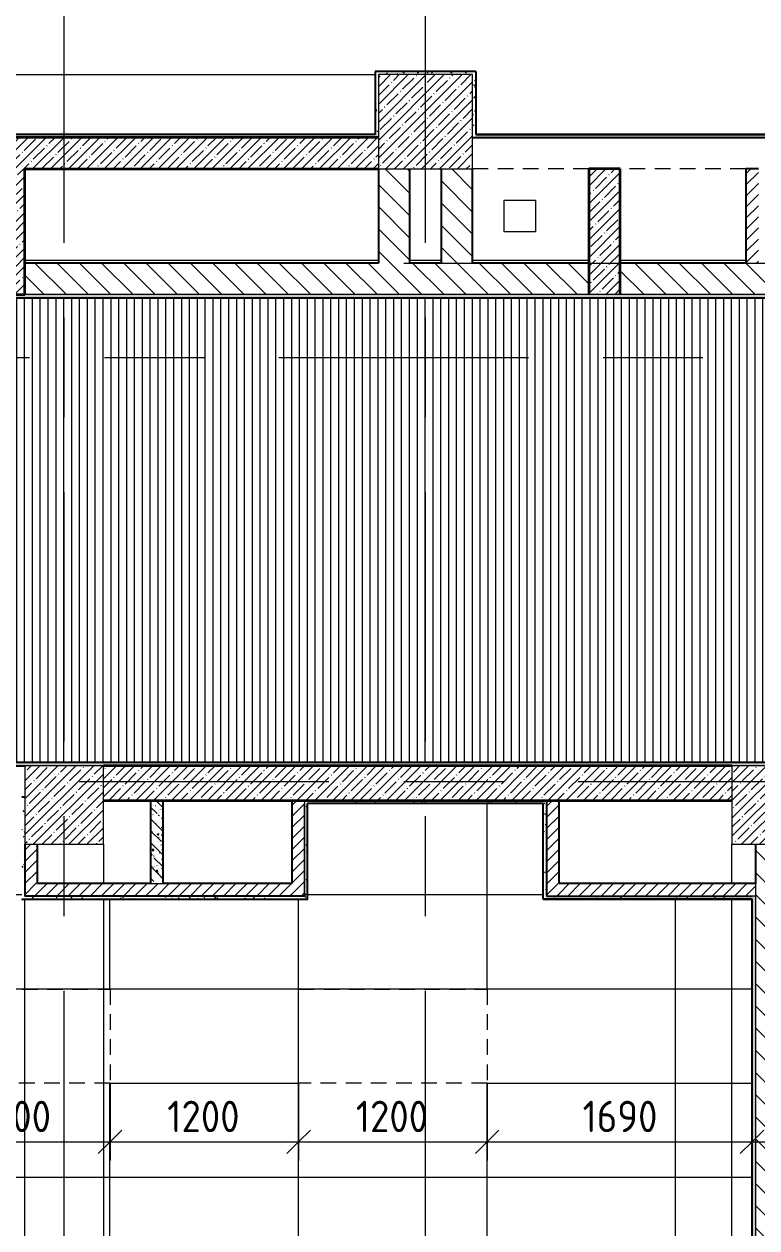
# Model space of a CAD drawing. Header units: millimetres. Extents: x 35146 to 234858, y -8553 to 29000.
# Drawn here: x 51905 to 56570, y 4958 to 12622 of the extents above; entities that cross this region are included whole.
import ezdxf

# ---------------------------------------------------------------- set-up
doc = ezdxf.new("R2010")
doc.units = ezdxf.units.MM
doc.linetypes.add('200_ШТРИХ__ш1_п0_6_', pattern=[160, 100, -60])
doc.linetypes.add('Осевая', pattern=[3175, 635, -476.25, 1587.5, -476.25])
for name, color, linetype, lineweight in [('A-ANNO-DIMS', 7, 'Continuous', 9), ('A-ANNO-DIMS-100', 7, 'Continuous', 9), ('A-CLNG', 7, 'Continuous', 9), ('A-CLNG-PATT', 7, 'Continuous', 9), ('A-DETL-MBND', 7, '200_ШТРИХ__ш1_п0_6_', 9), ('A-FLOR', 7, 'Continuous', 9), ('A-WALL', 7, 'Continuous', 9), ('I-WALL', 7, 'Continuous', 9), ('S-COLS', 7, 'Continuous', 9), ('Оси-2', 7, 'Осевая', 9)]:
    doc.layers.add(name, color=color, linetype=linetype, lineweight=lineweight)
for name, color, linetype, lineweight, true_color in [('A-WALL-1', 7, 'Continuous', 25, 0x3c3c3c), ('A-WALL-3', 7, 'Continuous', 35, 0x3c3c3c), ('A-WALL-FNSH-2', 7, 'Continuous', 13, 0x3c3c3c)]:
    doc.layers.add(name, color=color, linetype=linetype, lineweight=lineweight, true_color=true_color)
doc.styles.add('ISOCPEUR_1', font='isocpeur.ttf', dxfattribs={"width": 0.9, "height": 200})
doc.dimstyles.new('ISO-2_0_0_9К_Средний_округл2', dxfattribs={"dimscale": 304.8, "dimtxt": 199.196235, "dimasz": 0.492126, "dimexe": 0.393701, "dimexo": 0, "dimgap": 0, "dimtad": 1, "dimdec": 0, "dimrnd": 10, "dimzin": 0, "dimdsep": 46, "dimtxsty": 'ISOCPEUR_1', "dimblk1": 'OBLIQUE', "dimblk2": 'OBLIQUE', "dimsah": 1, "dimcen": 0.09, "dimdle": 0.393701, "dimazin": 0, "dimtfac": 1, "dimtdec": 4, "dimtix": 1, "dimtmove": 0, "dimatfit": 3, "dimfxl": 1, "dimtvp": 1, "dimtolj": 1, "dimtzin": 0, "dimarcsym": 2})
pattern_1 = [(45, (0, 0), (-35.35534, 35.35534), [])]
pattern_2 = [(135, (0, 0), (-70.71068, -70.71068), [])]
pattern_3 = [(45, (0, 0), (-57.02463, 57.02463), []), (45, (57.025, 0), (-57.02463, 57.02463), [100.806, -20.161, 3.353, -16.808])]
pattern_4 = [(0, (0, 0), (121.92, 30.48), [10.058, -81.382, 10.058, -81.382, -487.68]), (0, (0, 0), (121.92, 30.48), [-182.88, 10.058, -172.822, 10.058, -81.382, -213.36]), (0, (0, 0), (121.92, 30.48), [-457.2, 10.058, -50.902, 10.058, -142.342]), (120, (45.72, 15.24), (-87.356454, 90.345817), [10.058, -81.382, 10.058, -81.382, -487.68]), (120, (45.72, 15.24), (-87.356454, 90.345817), [-182.88, 10.058, -172.822, 10.058, -81.382, -213.36]), (120, (45.72, 15.24), (-87.356454, 90.345817), [-457.2, 10.058, -50.902, 10.058, -142.342]), (240, (60.96, 76.2), (-34.563546, -120.825817), [10.058, -81.382, 10.058, -81.382, -487.68]), (240, (60.96, 76.2), (-34.563546, -120.825817), [-182.88, 10.058, -172.822, 10.058, -81.382, -213.36]), (240, (60.96, 76.2), (-34.563546, -120.825817), [-457.2, 10.058, -50.902, 10.058, -142.342])]
pattern_5 = [(180, (46451, 5279.5), (-7e-14, -600), []), (270, (46451, 5279.5), (1200, 7e-14), [])]

# ---------------------------------------------------------------- blocks, each defined once
blk = doc.blocks.new('BSC_Колонна _Прямоугольная - 500х500-V3-План потолков с обозначением видов отделки и геометрии 2 этажа в осях 12-23')
at = {"layer": 'S-COLS'}
h = blk.add_hatch(dxfattribs=at)
h.set_pattern_fill('FP_4', color=256, style=0, pattern_type=2)
h.set_pattern_definition([(45, (-52160, -7650), (-57.02463, 57.02463), []), (45, (-52102.975, -7650), (-57.02463, 57.02463), [100.806, -20.161, 3.353, -16.808])])
h.paths.add_polyline_path([(-250, -250), (250, -250), (250, 250), (-250, 250)])
for p, q in [((250, 250), (-250, 250)), ((-250, 250), (-250, -250)), ((250, -250), (250, 250)), ((-250, -250), (250, -250))]:
    blk.add_line(p, q, dxfattribs=at)
blk = doc.blocks.new('BSC_Колонна _Прямоугольная - 600х600-23205375-План потолков с обозначением видов отделки и геометрии 2 этажа в осях 12-23')
at = {"layer": 'S-COLS'}
h = blk.add_hatch(dxfattribs=at)
h.set_pattern_fill('FP_22', color=256, style=0, pattern_type=2)
h.set_pattern_definition([(45, (-54460, -12000), (-57.02463, 57.02463), []), (45, (-54402.975, -12000), (-57.02463, 57.02463), [100.806, -20.161, 3.353, -16.808])])
h.paths.add_polyline_path([(-300, -300), (300, -300), (300, 300), (-300, 300)])
for p, q in [((300, 300), (-300, 300)), ((-300, 300), (-300, -300)), ((300, -300), (300, 300)), ((-300, -300), (300, -300))]:
    blk.add_line(p, q, dxfattribs=at)
blk = doc.blocks.new('BSC_Колонна _Прямоугольная - 500х500-V17-План потолков с обозначением видов отделки и геометрии 2 этажа в осях 12-23')
at = {"layer": 'S-COLS'}
h = blk.add_hatch(dxfattribs=at)
h.set_pattern_fill('FP_26', color=256, style=0, pattern_type=2)
h.set_pattern_definition([(45, (-56660, -7650), (-57.02463, 57.02463), []), (45, (-56602.975, -7650), (-57.02463, 57.02463), [100.806, -20.161, 3.353, -16.808])])
h.paths.add_polyline_path([(-250, -250), (250, -250), (250, 250), (-250, 250)])
for p, q in [((250, 250), (-250, 250)), ((-250, 250), (-250, -250)), ((250, -250), (250, 250)), ((-250, -250), (250, -250))]:
    blk.add_line(p, q, dxfattribs=at)
blk = doc.blocks.new('DIMBLOCK80-План потолков с обозначением видов отделки и геометрии 2 этажа в осях 12-23')
at = {"layer": 'A-ANNO-DIMS-100'}
for p, q in [((51252.4, 5878.9), (51252.4, 5386.3)), ((51252.4, 5506.3), (51252.4, 5878.9)), ((52452.4, 5878.9), (52452.4, 5386.3)), ((52452.4, 5506.3), (52452.4, 5878.9)), ((51252.4, 5506.3), (52452.4, 5506.3))]:
    blk.add_line(p, q, dxfattribs=at)
at = {"layer": 'A-ANNO-DIMS-100', "lineweight": 20}
for p, q in [((51252.4, 5506.3), (51327.4, 5581.3)), ((52452.4, 5506.3), (52527.4, 5581.3)), ((51252.4, 5506.3), (51177.4, 5431.3)), ((52452.4, 5506.3), (52377.4, 5431.3))]:
    blk.add_line(p, q, dxfattribs=at)
at = {"layer": 'A-ANNO-DIMS-100', "color": 0, "insert": (51616.8, 5767.6), "char_height": 200, "width": 565.411, "attachment_point": 1, "line_spacing_factor": 1.149209, "style": 'ISOCPEUR_1'}
blk.add_mtext('1200', dxfattribs=at)
blk = doc.blocks.new('_Oblique')
at = {"color": 0, "linetype": 'ByBlock', "lineweight": -2}
blk.add_line((-0.5, -0.5), (0.5, 0.5), dxfattribs=at)
blk = doc.blocks.new('DIMBLOCK81-План потолков с обозначением видов отделки и геометрии 2 этажа в осях 12-23')
at = {"layer": 'A-ANNO-DIMS-100'}
for p, q in [((52452.4, 5878.9), (52452.4, 5386.3)), ((52452.4, 5506.3), (52452.4, 5878.9)), ((53652.4, 5878.9), (53652.4, 5386.3)), ((53652.4, 5506.3), (53652.4, 5878.9)), ((52452.4, 5506.3), (53652.4, 5506.3))]:
    blk.add_line(p, q, dxfattribs=at)
at = {"layer": 'A-ANNO-DIMS-100', "lineweight": 20}
for p, q in [((52452.4, 5506.3), (52527.4, 5581.3)), ((53652.4, 5506.3), (53727.4, 5581.3)), ((52452.4, 5506.3), (52377.4, 5431.3)), ((53652.4, 5506.3), (53577.4, 5431.3))]:
    blk.add_line(p, q, dxfattribs=at)
at = {"layer": 'A-ANNO-DIMS-100', "color": 0, "insert": (52816.8, 5767.6), "char_height": 200, "width": 565.411, "attachment_point": 1, "line_spacing_factor": 1.149209, "style": 'ISOCPEUR_1'}
blk.add_mtext('1200', dxfattribs=at)
blk = doc.blocks.new('DIMBLOCK82-План потолков с обозначением видов отделки и геометрии 2 этажа в осях 12-23')
at = {"layer": 'A-ANNO-DIMS-100'}
for p, q in [((53652.4, 5878.9), (53652.4, 5386.3)), ((53652.4, 5506.3), (53652.4, 5878.9)), ((54852.4, 5878.9), (54852.4, 5386.3)), ((54852.4, 5506.3), (54852.4, 5878.9)), ((53652.4, 5506.3), (54852.4, 5506.3))]:
    blk.add_line(p, q, dxfattribs=at)
at = {"layer": 'A-ANNO-DIMS-100', "lineweight": 20}
for p, q in [((53652.4, 5506.3), (53727.4, 5581.3)), ((54852.4, 5506.3), (54927.4, 5581.3)), ((53652.4, 5506.3), (53577.4, 5431.3)), ((54852.4, 5506.3), (54777.4, 5431.3))]:
    blk.add_line(p, q, dxfattribs=at)
at = {"layer": 'A-ANNO-DIMS-100', "color": 0, "insert": (54016.8, 5767.6), "char_height": 200, "width": 565.411, "attachment_point": 1, "line_spacing_factor": 1.149209, "style": 'ISOCPEUR_1'}
blk.add_mtext('1200', dxfattribs=at)
blk = doc.blocks.new('DIMBLOCK83-План потолков с обозначением видов отделки и геометрии 2 этажа в осях 12-23')
at = {"layer": 'A-ANNO-DIMS-100'}
for p, q in [((54852.4, 5878.9), (54852.4, 5386.3)), ((54852.4, 5506.3), (54852.4, 5878.9)), ((56539, 5612.3), (56539, 5386.3)), ((56539, 5506.3), (56539, 5612.3)), ((54852.4, 5506.3), (56659, 5506.3))]:
    blk.add_line(p, q, dxfattribs=at)
at = {"layer": 'A-ANNO-DIMS-100', "lineweight": 20}
for p, q in [((54852.4, 5506.3), (54927.4, 5581.3)), ((56539, 5506.3), (56614, 5581.3)), ((54852.4, 5506.3), (54777.4, 5431.3)), ((56539, 5506.3), (56464, 5431.3))]:
    blk.add_line(p, q, dxfattribs=at)
at = {"layer": 'A-ANNO-DIMS-100', "color": 0, "insert": (55460.1, 5767.6), "char_height": 200, "width": 565.411, "attachment_point": 1, "line_spacing_factor": 1.149209, "style": 'ISOCPEUR_1'}
blk.add_mtext('1690', dxfattribs=at)

msp = doc.modelspace()

# ---------------------------------------------------------------- hatches: boundary and pattern name
at = {"layer": 'A-CLNG-PATT'}
h = msp.add_hatch(dxfattribs=at)
h.set_pattern_fill('FP_46', color=256, style=0, pattern_type=2)
h.set_pattern_definition([(90, (72858.237, -5848.237), (-50, 3e-15), [])])
h.paths.add_polyline_path([(74729, 7921), (74729, 8301), (75459, 8301), (75459, 10879), (74015.2, 10879), (74015.2, 10868.5), (66296, 10868.5), (66296, 10880), (47239.7, 10879), (47239.7, 11679), (44781.7, 11679), (44781.7, 10879), (42401, 10879), (42401, 10209), (38761, 10209), (38761, 7921), (73481, 7921)])
at = {"layer": 'A-DETL-MBND'}
h = msp.add_hatch(dxfattribs=at)
h.set_pattern_fill('FP_54', color=256, style=0, pattern_type=2)
h.set_pattern_definition(pattern_5)
h.paths.add_polyline_path([(50026.3, 470), (51910, 470), (51910, 1078.9), (51252.4, 1078.9), (51252.4, 1678.9), (51910, 1678.9), (51910, 3478.9), (51252.4, 3478.9), (51252.4, 4078.9), (51910, 4078.9), (51910, 5878.9), (51252.4, 5878.9), (51252.4, 6478.9), (51910, 6478.9), (51910, 7050), (51890, 7050), (51890, 7680), (49177.1, 7680), (49251, 7660.2), (49115.8, 7623.9), (49115.7, 7680), (47930, 7679), (47930, 7380), (47650, 7379), (47650, 805), (48124.1, 805), (48124.1, 801), (48145.1, 801), (48145.1, 470), (48560.4, 470)])
h.paths.add_polyline_path([(55890, 470), (56410, 470), (56410, 7050), (55210, 7050), (55209, 7660), (53710, 7660), (53710, 7050), (52410, 7050), (52410, 6478.9), (52452.4, 6478.9), (52452.4, 5878.9), (52410, 5878.9), (52410, 4078.9), (52452.4, 4078.9), (52452.4, 3478.9), (52410, 3478.9), (52410, 1678.9), (52452.4, 1678.9), (52452.4, 1078.9), (52410, 1078.9), (52410, 475), (52760, 475), (52760, 470), (52958.2, 470)])
h.paths.add_polyline_path([(54852.4, 1078.9), (53652.4, 1078.9), (53652.4, 1678.9), (54852.4, 1678.9), (54852.4, 1491.5)])
h.paths.add_polyline_path([(50026.3, 1078.9), (48852.4, 1078.9), (48852.4, 1678.9), (50052.4, 1678.9), (50052.4, 1078.9)])
h.paths.add_polyline_path([(54852.4, 3478.9), (53652.4, 3478.9), (53652.4, 4078.9), (54852.4, 4078.9)])
h.paths.add_polyline_path([(50026.3, 3478.9), (48852.4, 3478.9), (48852.4, 4078.9), (50052.4, 4078.9), (50052.4, 3478.9)])
h.paths.add_polyline_path([(53652.4, 5878.9), (53652.4, 6478.9), (54852.4, 6478.9), (54852.4, 5878.9)])
h.paths.add_polyline_path([(50052.4, 5878.9), (48852.4, 5878.9), (48852.4, 6478.9), (50052.4, 6478.9), (50052.4, 6124.1)])
h.paths.add_polyline_path([(48851.2, 7260), (48814.9, 7395.2), (48887.4, 7395.3)])
h = msp.add_hatch(dxfattribs=at)
h.set_pattern_fill('FP_54', color=256, style=0, pattern_type=2)
h.set_pattern_definition(pattern_5)
h.paths.add_polyline_path([(52410, 475), (52410, 1078.9), (51910, 1078.9), (51910, 475), (52404.6, 475)])
h.paths.add_polyline_path([(56526.1, 475), (56540, 475), (56539, 7050), (56410, 7050), (56410, 475), (56516.3, 475)])
h.paths.add_polyline_path([(52318.7, 1678.9), (52410, 1678.9), (52410, 3478.9), (51910, 3478.9), (51910, 1678.9)])
h.paths.add_polyline_path([(52410, 4078.9), (52410, 5878.9), (51910, 5878.9), (51910, 4078.9), (52147.2, 4078.9)])
h.paths.add_polyline_path([(51910, 6478.9), (52410, 6478.9), (52410, 7050), (51910, 7050), (51910, 7029.7)])
at = {"layer": 'I-WALL'}
h = msp.add_hatch(dxfattribs=at)
h.set_pattern_fill('FP_45', color=256, style=0, pattern_type=2)
h.set_pattern_definition(pattern_4)
h.paths.add_polyline_path([(54140, 11920), (54160, 11920), (54160, 12320), (54140, 12320), (54140, 12300)])
h = msp.add_hatch(dxfattribs=at)
h.set_pattern_fill('FP_45', color=256, style=0, pattern_type=2)
h.set_pattern_definition(pattern_4)
h.paths.add_polyline_path([(54780, 12300), (54780, 12320), (54160, 12320), (54160, 12300), (54760, 12300)])
h = msp.add_hatch(dxfattribs=at)
h.set_pattern_fill('FP_45', color=256, style=0, pattern_type=2)
h.set_pattern_definition(pattern_4)
h.paths.add_polyline_path([(54780, 11900), (54780, 12300), (54760, 12300), (54760, 11900)])
h = msp.add_hatch(dxfattribs=at)
h.set_pattern_fill('FP_45', color=256, style=0, pattern_type=2)
h.set_pattern_definition(pattern_4)
h.paths.add_polyline_path([(52958.2, 11900), (54160, 11900), (54160, 11920), (48780, 11920), (48780, 11900), (50026.3, 11900)])
h = msp.add_hatch(dxfattribs=at)
h.set_pattern_fill('FP_17', color=256, style=0, pattern_type=2)
h.set_pattern_definition(pattern_3)
h.paths.add_polyline_path([(51910, 10900), (51910, 11900), (51710, 11900), (51710, 10900)])
h = msp.add_hatch(dxfattribs=at)
h.set_pattern_fill('FP_17', color=256, style=0, pattern_type=2)
h.set_pattern_definition(pattern_3)
h.paths.add_polyline_path([(52958.2, 11700), (54160, 11700), (54160, 11900), (51910, 11900), (51910, 11700)])
h = msp.add_hatch(dxfattribs=at)
h.set_pattern_fill('FP_45', color=256, style=0, pattern_type=2)
h.set_pattern_definition(pattern_4)
h.paths.add_polyline_path([(54780, 11900), (60160, 11900), (60160, 11920), (54780, 11920), (54780, 11914.7)])
h = msp.add_hatch(dxfattribs=at)
h.set_pattern_fill('FP_19', color=256, style=0, pattern_type=2)
h.set_pattern_definition(pattern_2)
h.paths.add_polyline_path([(54360, 11100), (54360, 11700), (54160, 11700), (54160, 11100)])
h = msp.add_hatch(dxfattribs=at)
h.set_pattern_fill('FP_19', color=256, style=0, pattern_type=2)
h.set_pattern_definition(pattern_2)
h.paths.add_polyline_path([(54760, 11100), (54760, 11700), (54560, 11700), (54560, 11100)])
h = msp.add_hatch(dxfattribs=at)
h.set_pattern_fill('FP_17', color=256, style=0, pattern_type=2)
h.set_pattern_definition(pattern_3)
h.paths.add_polyline_path([(55700, 10900), (55700, 11700), (55500, 11700), (55500, 10900)])
h = msp.add_hatch(dxfattribs=at)
h.set_pattern_fill('FP_21', color=256, style=0, pattern_type=2)
h.set_pattern_definition(pattern_1)
h.paths.add_polyline_path([(56499.2, 11100), (56579.2, 11100), (56579.2, 11700), (56499.2, 11700)])
h = msp.add_hatch(dxfattribs=at)
h.set_pattern_fill('FP_19', color=256, style=0, pattern_type=2)
h.set_pattern_definition(pattern_2)
h.paths.add_polyline_path([(61160, 10900), (61160, 11100), (59340, 11100), (59340, 10900), (61020.7, 10900)])
h.paths.add_polyline_path([(58821.8, 10900), (59140, 10900), (59140, 11100), (55700, 11100), (55700, 10900), (55890, 10900)])
h.paths.add_polyline_path([(51910, 10900), (55500, 10900), (55500, 11100), (51910, 11100)])
h.paths.add_polyline_path([(51710, 10900), (51710, 11100), (47260.7, 11100), (47260.7, 10900), (50026.3, 10900)])
h = msp.add_hatch(dxfattribs=at)
h.set_pattern_fill('FP_45', color=256, style=0, pattern_type=2)
h.set_pattern_definition(pattern_4)
h.paths.add_polyline_path([(61360, 10880), (61360, 10900), (47240.7, 10900), (47240.7, 10880), (61020.7, 10880)])
h = msp.add_hatch(dxfattribs=at)
h.set_pattern_fill('FP_45', color=256, style=0, pattern_type=2)
h.set_pattern_definition(pattern_4)
h.paths.add_polyline_path([(74750, 7900), (74750, 7920), (38742.7, 7919.5), (38742.7, 7900), (73481, 7900)])
h = msp.add_hatch(dxfattribs=at)
h.set_pattern_fill('FP_17', color=256, style=0, pattern_type=2)
h.set_pattern_definition(pattern_3)
h.paths.add_polyline_path([(54424.1, 7680), (56410, 7680), (56410, 7900), (52410, 7900), (52410, 7680), (53690, 7680)])
h = msp.add_hatch(dxfattribs=at)
h.set_pattern_fill('FP_45', color=256, style=0, pattern_type=2)
h.set_pattern_definition(pattern_4)
h.paths.add_polyline_path([(51890, 7070), (51910, 7070), (51910, 7700), (51890, 7700), (51890, 7400)])
h = msp.add_hatch(dxfattribs=at)
h.set_pattern_fill('FP_24', color=256, style=0, pattern_type=2)
h.set_pattern_definition([(135, (0, 0), (-75.43415, -75.43415), [106.68, -17.78, 3.556, -17.78]), (135, (0, 75.39), (-75.43415, -75.43415), []), (50, (0, 0), (127.52922, -11.15758), [13.335, -146.685]), (355, (0, 0), (-24.66966, 133.74002), [10.668, -117.348]), (100.451, (10.63, -0.93), (102.85973, 122.58178), [11.333, -124.663]), (46.184, (0, 35.56), (189.75516, -29.43036), [20.002, -220.027]), (96.636, (15.81, 33.1), (166.1822, 173.1996), [17, -186.995]), (351.184, (0, 35.56), (166.1839, 173.1976), [16.002, -176.022]), (21, (17.78, 26.67), (106.13027, -71.58603), [13.335, -146.685]), (326, (17.78, 26.67), (43.26188, 128.93175), [10.668, -117.348]), (71.451, (26.62, 20.7), (149.39198, 57.34505), [11.333, -124.663]), (37.5, (0, 0), (2.16223, 59.188357), [3.353, -112.573, 3.353, -115.773, -117.793]), (37.5, (0, 0), (2.16223, 59.188357), [-235.052, 3.353, -114.44]), (7.5, (0, 0), (46.77386, 70.12615), [3.353, -64.567, 3.353, -109.906, -44.894]), (7.5, (0, 0), (46.77386, 70.12615), [-181.178, 3.353, -41.542]), (327.5, (-39.65, 0), (94.91367, -4.010093), [3.353, -41.097, 3.353, -135.331, -184.023]), (327.5, (-39.65, 0), (94.91367, -4.010093), [-183.134, 3.353, -180.67]), (317.5, (-57.43, 0), (103.69057, 17.79882), [3.353, -54.432, 3.353, -88.748, -130.683]), (317.5, (-57.43, 0), (103.69057, 17.79882), [-149.885, 3.353, -127.33])])
h.paths.add_polyline_path([(52790, 7150), (52790, 7680), (52710, 7680), (52710, 7150)])
h = msp.add_hatch(dxfattribs=at)
h.set_pattern_fill('FP_21', color=256, style=0, pattern_type=2)
h.set_pattern_definition(pattern_1)
h.paths.add_polyline_path([(53610, 7070), (53690, 7070), (53690, 7680), (53610, 7680), (53610, 7150)])
h = msp.add_hatch(dxfattribs=at)
h.set_pattern_fill('FP_45', color=256, style=0, pattern_type=2)
h.set_pattern_definition(pattern_4)
h.paths.add_polyline_path([(53690, 7660), (55210, 7660), (55210, 7680), (53690, 7680)])
h = msp.add_hatch(dxfattribs=at)
h.set_pattern_fill('FP_45', color=256, style=0, pattern_type=2)
h.set_pattern_definition(pattern_4)
h.paths.add_polyline_path([(55230, 7070), (55230, 7680), (55210, 7680), (55210, 7070)])
h = msp.add_hatch(dxfattribs=at)
h.set_pattern_fill('FP_21', color=256, style=0, pattern_type=2)
h.set_pattern_definition(pattern_1)
h.paths.add_polyline_path([(55310, 7070), (55310, 7680), (55230, 7680), (55230, 7070)])
h = msp.add_hatch(dxfattribs=at)
h.set_pattern_fill('FP_45', color=256, style=0, pattern_type=2)
h.set_pattern_definition(pattern_4)
h.paths.add_polyline_path([(53710, 7050), (53710, 7660), (53690, 7660), (53690, 7050)])
h = msp.add_hatch(dxfattribs=at)
h.set_pattern_fill('FP_21', color=256, style=0, pattern_type=2)
h.set_pattern_definition(pattern_1)
h.paths.add_polyline_path([(51910, 7150), (51990, 7150), (51990, 7400), (51910, 7400)])
h = msp.add_hatch(dxfattribs=at)
h.set_pattern_fill('FP_19', color=256, style=0, pattern_type=2)
h.set_pattern_definition(pattern_2)
h.paths.add_polyline_path([(56760, 425), (56760, 7400), (56560, 7400), (56560, 425), (56622.9, 425)])
h = msp.add_hatch(dxfattribs=at)
h.set_pattern_fill('FP_21', color=256, style=0, pattern_type=2)
h.set_pattern_definition(pattern_1)
h.paths.add_polyline_path([(52958.2, 7070), (53610, 7070), (53610, 7150), (51910, 7150), (51910, 7070)])
h = msp.add_hatch(dxfattribs=at)
h.set_pattern_fill('FP_21', color=256, style=0, pattern_type=2)
h.set_pattern_definition(pattern_1)
h.paths.add_polyline_path([(55890, 7070), (56258.5, 7070), (56258.5, 7150), (55310, 7150), (55310, 7070)])
h = msp.add_hatch(dxfattribs=at)
h.set_pattern_fill('FP_21', color=256, style=0, pattern_type=2)
h.set_pattern_definition(pattern_1)
h.paths.add_polyline_path([(56560, 7070), (56560, 7150), (56258.5, 7150), (56258.5, 7070), (56540, 7070)])
h = msp.add_hatch(dxfattribs=at)
h.set_pattern_fill('FP_45', color=256, style=0, pattern_type=2)
h.set_pattern_definition(pattern_4)
h.paths.add_polyline_path([(52958.2, 7050), (53690, 7050), (53690, 7070), (51890, 7070), (51890, 7050)])
h = msp.add_hatch(dxfattribs=at)
h.set_pattern_fill('FP_45', color=256, style=0, pattern_type=2)
h.set_pattern_definition(pattern_4)
h.paths.add_polyline_path([(55210, 7050), (56540, 7050), (56540, 7070), (55210, 7070)])
h = msp.add_hatch(dxfattribs=at)
h.set_pattern_fill('FP_45', color=256, style=0, pattern_type=2)
h.set_pattern_definition(pattern_4)
h.paths.add_polyline_path([(56540, 470), (56560, 470), (56560, 7070), (56540, 7070), (56540, 471)])

# ---------------------------------------------------------------- linework, layer by layer
at = {"layer": 'A-CLNG'}
for p, q in [((61295.2, 10879), (47239.7, 10879)), ((38761, 7921), (74729, 7921))]:
    msp.add_line(p, q, dxfattribs=at)
at = {"layer": 'A-DETL-MBND'}
for p, q in [((55500, 11700), (54760, 11700)), ((56499.2, 11700), (55700, 11700)), ((61380, 10879), (47239.7, 10879)), ((38761, 7921), (74729, 7921)), ((51252.4, 6478.9), (52452.4, 6478.9)), ((52452.4, 6478.9), (52452.4, 5878.9)), ((53652.4, 5878.9), (53652.4, 6478.9)), ((53652.4, 6478.9), (54852.4, 6478.9)), ((54852.4, 6478.9), (54852.4, 5878.9)), ((52452.4, 5878.9), (51252.4, 5878.9)), ((54852.4, 5878.9), (53652.4, 5878.9))]:
    msp.add_line(p, q, dxfattribs=at)
at = {"layer": 'A-FLOR'}
for p, q in [((48780, 12300), (54140, 12300)), ((54960, 11500), (55160, 11500)), ((54960, 11300), (54960, 11500)), ((55160, 11500), (55160, 11300)), ((55160, 11300), (54960, 11300)), ((51910, 11120), (54160, 11120)), ((54360, 11120), (54560, 11120)), ((54760, 11120), (55500, 11120)), ((55700, 11120), (56499.2, 11120)), ((51990, 7400), (52410, 7400)), ((52410, 7400), (52410, 7150)), ((56410, 7150), (56410, 7400)), ((56410, 7400), (56560, 7400)), ((51910, 475), (51910, 7050)), ((52410, 7050), (52410, 475)), ((56410, 475), (56410, 7050))]:
    msp.add_line(p, q, dxfattribs=at)
at = {"layer": 'A-WALL'}
for p, q in [((56499.2, 11100), (56579.2, 11100)), ((61160, 10900), (51910, 10900)), ((53690, 7680), (53690, 7070)), ((53690, 7070), (53690, 7660)), ((53710, 7659), (53711, 7659)), ((55209, 7659), (55209, 7660)), ((52710, 7150), (52790, 7150)), ((56560, 7150), (56560, 425)), ((56560, 7070), (56540, 7070))]:
    msp.add_line(p, q, dxfattribs=at)
at = {"layer": 'A-WALL-1'}
for p, q in [((54140, 12320), (54140, 11920)), ((54780, 12320), (54140, 12320)), ((54780, 12320), (54780, 11920)), ((54140, 11920), (48780, 11920)), ((54760, 11900), (60160, 11900)), ((54780, 11920), (60140, 11920)), ((54160, 11700), (54160, 11100)), ((54360, 11100), (54360, 11700)), ((54560, 11700), (54560, 11100)), ((54760, 11100), (54760, 11700)), ((56499.2, 11700), (56499.2, 11100)), ((56579.2, 11700), (56499.2, 11700)), ((54160, 11100), (51910, 11100)), ((54560, 11100), (54360, 11100)), ((55500, 11100), (54760, 11100)), ((56499.2, 11100), (55700, 11100)), ((47240.7, 10880), (61380, 10880)), ((74750, 7920), (38742.7, 7920)), ((47910, 7900), (51910, 7900)), ((51910, 7700), (51890, 7700)), ((52710, 7680), (52710, 7150)), ((52790, 7150), (52790, 7680)), ((53610, 7680), (53610, 7150)), ((55230, 7680), (55230, 7070)), ((55310, 7150), (55310, 7680)), ((53710, 7050), (53710, 7660)), ((55210, 7660), (53710, 7660)), ((55210, 7050), (55210, 7660)), ((51910, 7400), (51910, 7070)), ((51990, 7150), (51990, 7400)), ((56560, 7400), (56560, 7150)), ((52710, 7150), (51990, 7150)), ((53610, 7150), (52790, 7150)), ((56560, 7150), (55310, 7150)), ((53690, 7070), (51910, 7070)), ((55230, 7070), (56540, 7070)), ((51890, 7050), (53710, 7050)), ((56540, 7050), (55210, 7050)), ((56540, 470), (56540, 7050))]:
    msp.add_line(p, q, dxfattribs=at)
at = {"layer": 'A-WALL-3'}
for p, q in [((54160, 11900), (51710, 11900)), ((51910, 10900), (51910, 11700)), ((51910, 11700), (54160, 11700)), ((55500, 11700), (55500, 10900)), ((55700, 11700), (55500, 11700)), ((55700, 10900), (55700, 11700)), ((51710, 10900), (51910, 10900)), ((56410, 7900), (52410, 7900)), ((52410, 7680), (56410, 7680))]:
    msp.add_line(p, q, dxfattribs=at)
at = {"layer": 'A-WALL-FNSH-2'}
for p, q in [((54781, 12321), (54139, 12321)), ((54139, 12321), (54139, 11921)), ((54781, 11920), (54781, 12321)), ((54139, 11921), (48780, 11921)), ((60139, 11921), (54780, 11921)), ((53711, 7659), (55209, 7659)), ((53711, 7049), (53711, 7659)), ((55209, 7659), (55209, 7049)), ((51889, 7049), (53711, 7049)), ((55209, 7049), (56539, 7049)), ((56539, 7049), (56539, 471))]:
    msp.add_line(p, q, dxfattribs=at)
at = {"layer": 'Оси-2'}
for p, q in [((52160, 593.7), (52160, 24898.1)), ((54460, 593.7), (54460, 24898.1)), ((38446.2, 11100), (82200, 11100)), ((39716.2, 10500), (82200, 10500)), ((38446.2, 7800), (82200, 7800))]:
    msp.add_line(p, q, dxfattribs=at)

# ---------------------------------------------------------------- block references
at = {"layer": 'S-COLS'}
for name, p in [('BSC_Колонна _Прямоугольная - 600х600-23205375-План потолков с обозначением видов отделки и геометрии 2 этажа в осях 12-23', (54460, 12000)), ('BSC_Колонна _Прямоугольная - 500х500-V3-План потолков с обозначением видов отделки и геометрии 2 этажа в осях 12-23', (52160, 7650)), ('BSC_Колонна _Прямоугольная - 500х500-V17-План потолков с обозначением видов отделки и геометрии 2 этажа в осях 12-23', (56660, 7650))]:
    msp.add_blockref(name, p, dxfattribs=at)

# ---------------------------------------------------------------- dimensions: what is measured, and where the dimension line sits
at = {"layer": 'A-ANNO-DIMS'}
for base, p1, p2, override, picture, middle in [((52452.4, 5506.3), (51252.4, 5878.9), (52452.4, 5878.9), {"dimpost": '<>', "dimfxl": 1200}, 'DIMBLOCK80-План потолков с обозначением видов отделки и геометрии 2 этажа в осях 12-23', (51852.4, 5606.3)), ((53652.4, 5506.3), (52452.4, 5878.9), (53652.4, 5878.9), {"dimpost": '<>', "dimfxl": 1200}, 'DIMBLOCK81-План потолков с обозначением видов отделки и геометрии 2 этажа в осях 12-23', (53052.4, 5606.3)), ((54852.4, 5506.3), (53652.4, 5878.9), (54852.4, 5878.9), {"dimpost": '<>', "dimfxl": 1200}, 'DIMBLOCK82-План потолков с обозначением видов отделки и геометрии 2 этажа в осях 12-23', (54252.4, 5606.3)), ((56539, 5506.3), (54852.4, 5878.9), (56539, 5612.3), {"dimpost": '<>', "dimfxl": 1707.502088}, 'DIMBLOCK83-План потолков с обозначением видов отделки и геометрии 2 этажа в осях 12-23', (55695.7, 5606.3))]:
    dim = msp.add_linear_dim(base=base, p1=p1, p2=p2, dimstyle='ISO-2_0_0_9К_Средний_округл2', override=override, dxfattribs=at)
    dim.commit()
    dim.dimension.update_dxf_attribs({"geometry": picture, "text_midpoint": middle})

doc.saveas('drawing.dxf')
